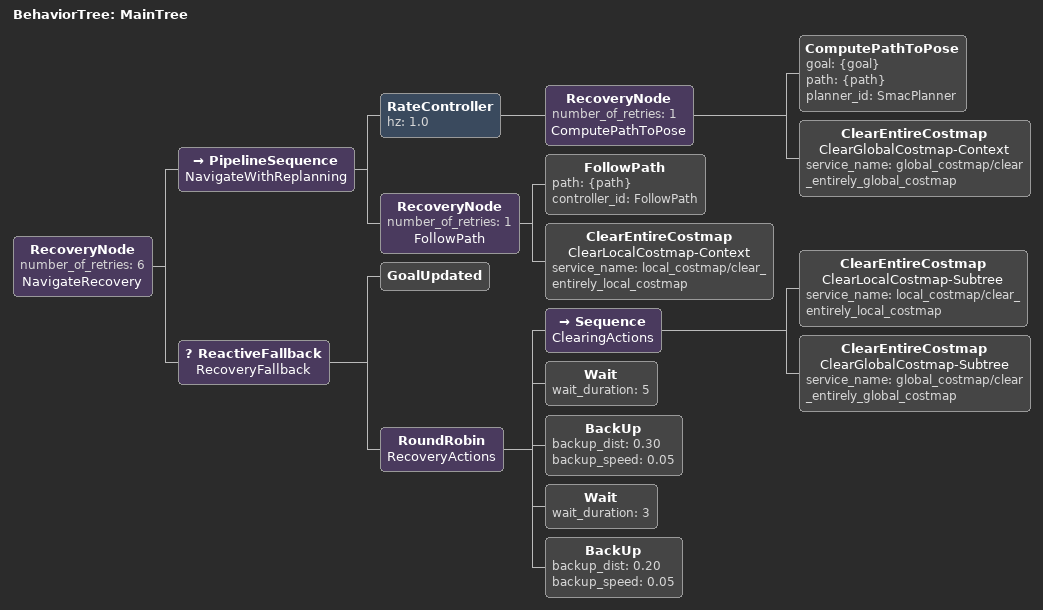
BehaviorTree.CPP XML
<!--
  Navigate to pose with replanning and recovery, without Spin recovery.
  Based on nav2_bt_navigator/navigate_to_pose_w_replanning_and_recovery.xml
-->
<root main_tree_to_execute="MainTree">
  <BehaviorTree ID="MainTree">
    <RecoveryNode number_of_retries="6" name="NavigateRecovery">
      <PipelineSequence name="NavigateWithReplanning">
        <RateController hz="1.0">
          <RecoveryNode number_of_retries="1" name="ComputePathToPose">
            <ComputePathToPose goal="{goal}" path="{path}" planner_id="SmacPlanner"/>
            <ClearEntireCostmap name="ClearGlobalCostmap-Context" service_name="global_costmap/clear_entirely_global_costmap"/>
          </RecoveryNode>
        </RateController>
        <RecoveryNode number_of_retries="1" name="FollowPath">
          <FollowPath path="{path}" controller_id="FollowPath"/>
          <ClearEntireCostmap name="ClearLocalCostmap-Context" service_name="local_costmap/clear_entirely_local_costmap"/>
        </RecoveryNode>
      </PipelineSequence>
      <ReactiveFallback name="RecoveryFallback">
        <GoalUpdated/>
        <RoundRobin name="RecoveryActions">
          <Sequence name="ClearingActions">
            <ClearEntireCostmap name="ClearLocalCostmap-Subtree" service_name="local_costmap/clear_entirely_local_costmap"/>
            <ClearEntireCostmap name="ClearGlobalCostmap-Subtree" service_name="global_costmap/clear_entirely_global_costmap"/>
          </Sequence>
          <Wait wait_duration="5"/>
          <BackUp backup_dist="0.30" backup_speed="0.05"/>
          <Wait wait_duration="3"/>
          <BackUp backup_dist="0.20" backup_speed="0.05"/>
        </RoundRobin>
      </ReactiveFallback>
    </RecoveryNode>
  </BehaviorTree>
</root>
